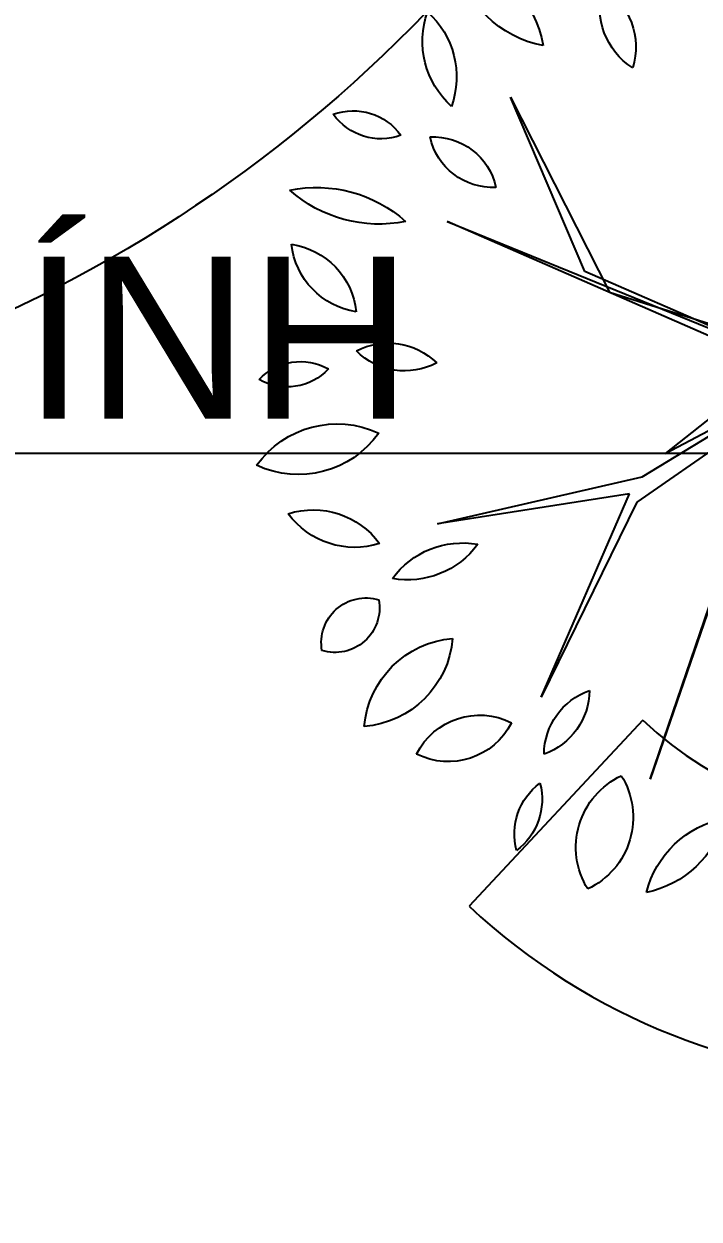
# Model space of a CAD drawing. Header units: millimetres. Extents: x -1030105 to 906887, y -616134 to 1220667.
# Drawn here: x -72030 to -70571, y 528141 to 530724 of the extents above; entities that cross this region are included whole.
import ezdxf
from ezdxf.enums import TextEntityAlignment as Align

# ---------------------------------------------------------------- set-up
doc = ezdxf.new("R2010")
doc.units = ezdxf.units.MM
doc.header["$MEASUREMENT"] = 0
doc.linetypes.add('CENTER', pattern=[2, 1.25, -0.25, 0.25, -0.25])
doc.linetypes.add('DASH', pattern=[0.35, 0.25, -0.1])
for name, color, linetype in [('A-Furniture', 143, 'Continuous'), ('A-Note', 7, 'Continuous'), ('A-Tree', 98, 'Continuous')]:
    doc.layers.add(name, color=color, linetype=linetype)
doc.styles.add('Arial_Bold', font='arialbd.ttf')
doc.styles.get("Standard").update_dxf_attribs({"font": 'arial.ttf'})

# ---------------------------------------------------------------- blocks, each defined once
blk = doc.blocks.new('FUR')
at = {"layer": 'A-Furniture'}
blk.add_lwpolyline([(-25996.62090044408, 5922.444839562289), (-26371.8794453608, 5520.349049399374)], dxfattribs=at)
for radius in [1396.536222032393, 846.5362220323932]:
    blk.add_arc((-25419.03917153605, 6541.333296107361), radius, 226.9772841559833, 36.00124489159226, dxfattribs=at)
at = {"layer": 'A-Furniture', "color": 8, "linetype": 'DASH', "ltscale": 50}
blk.add_open_spline([(-56447.03599999993, -6097.049467972713), (-55194.80878073322, -4879.432741814177), (-50278.88373038909, -2284.573604768259), (-42421.47772418463, -5454.796933513135), (-32732.45049999998, -11254.02927138517), (-23301.95049999998, -9202.029271385167), (-18023.95049999998, -504.5292713851668), (-16595.45049999998, 8921.470728614833), (-19600.32320915881, 15918.27845925349), (-21321.18391267408, 18705.60147339047), (-21789.72381129679, 19344.96383619693)], degree=3, knots=[32574.7262056019, 32574.7262056019, 32574.7262056019, 32574.7262056019, 37697.74124470179, 48060.13185932349, 55585.25195803288, 69452.98974218499, 76151.42226405158, 84447.8370469563, 94470.7732435007, 98031.73488863441, 98031.73488863441, 98031.73488863441, 98031.73488863441], dxfattribs=at)
blk = doc.blocks.new('12PPLT11')
at = {"color": 0, "linetype": 'ByBlock'}
for p, q in [((-0.04409608227797435, 0.3483338719713629), (-0.0159519989446153, -0.0034782946952987)), ((-0.03706008227789681, 0.334261371971337), (-0.03002408227791875, 0.127864871971326)), ((-0.005397998944658866, 0.02114853863798771), (-0.03706008227789681, 0.334261371971337)), ((-0.1695719156113071, 0.3166707053046594), (-0.0159519989446153, 0.1384192053046434)), ((-0.03002408227791875, 0.127864871971326), (-0.1695719156113071, 0.3166707053046594)), ((0.1635491677220671, 0.1290376219713494), (0.1940385843887569, 0.2310631219712889)), ((-0.3185010822779759, 0.2228541219713236), (-0.01946999894460077, -0.01989621136198139)), ((-0.0159519989446153, -0.0034782946952987), (-0.3185010822779759, 0.2228541219713236)), ((0.001638084388794425, 0.003557955304671623), (0.2865970843887453, 0.200572705304694)), ((0.2865970843887453, 0.200572705304694), (0.005156084388772797, 0.02114853863798771)), ((0.07082566772203336, 0.19119103863801), (-0.005397998944658866, 0.02114853863798771)), ((0.005156084388772797, 0.02114853863798771), (0.07082566772203336, 0.19119103863801)), ((-0.0159519989446153, 0.1384192053046434), (-0.1297010822779612, 0.1841547886379828)), ((-0.1870794156112652, 0.1184832053046989), (-0.283238415611315, 0.1243467886380358)), ((0.3276405010553916, 0.02466662197130631), (0.001638084388794425, 0.003557955304671623)), ((0.03330016772201816, -0.0034782946952987), (0.3276405010553916, 0.02466662197130631)), ((0.1846572510553486, 0.01176687197136062), (0.3019243343886799, -0.0996402946953765)), ((-0.1507265822779047, -0.05976829469537392), (-0.283238415611315, -0.0034782946952987)), ((0.02274616772206173, -0.006996461362007267), (0.09545175105541404, -0.2040112946953059)), ((0.1341498343887295, -0.3330090446953307), (0.02274616772206173, -0.006996461362007267)), ((0.0778616677221251, -0.1805571280286813), (0.03330016772201816, -0.0034782946952987)), ((-0.3665805822779404, -0.1172309613619973), (-0.0159519989446153, -0.01989621136198139)), ((-0.01946999894460077, -0.01989621136198139), (-0.3665805822779404, -0.1172309613619973)), ((-0.0159519989446153, -0.01989621136198139), (-0.1132836656112204, -0.1442032113619689)), ((-0.08983024894462233, -0.1406850446953172), (-0.008915998944651449, -0.02341437802863311)), ((-0.0675494989445724, -0.1207490446953727), (0.01922808438871471, -0.02341437802863311)), ((-0.008915998944651449, -0.02341437802863311), (-0.0675494989445724, -0.1207490446953727)), ((0.01922808438871471, -0.02341437802863311), (0.1341498343887295, -0.3330090446953307)), ((-0.1437730822779031, -0.3259727946953035), (-0.08983024894462233, -0.1406850446953172)), ((-0.1132836656112204, -0.1442032113619689), (-0.2973929989445878, -0.2216018780286504)), ((-0.2973929989445878, -0.2216018780286504), (-0.1062476656112494, -0.1512394613619676)), ((-0.1062476656112494, -0.1512394613619676), (-0.1437730822779031, -0.3259727946953035)), ((0.2514169177220467, -0.2814099613620158), (0.0778616677221251, -0.1805571280286813)), ((0.09545175105541404, -0.2040112946953059), (0.2514169177220467, -0.2814099613620158))]:
    blk.add_line(p, q, dxfattribs=at)
for centre, radius, start, end in [((0.05434758438878617, 0.4430904553046844), 0.05243733333333332, 125.4093320015279, 202.7100879987564), ((-0.024407165611251, 0.4655842053046513), 0.05243733333333332, 305.409332001528, 22.71008799875637), ((0.1814316677221086, 0.3992276219713347), 0.1137750833333333, 133.8116859996644, 194.3077339994046), ((-0.007579748944635867, 0.4532126219713177), 0.1137750833333333, 313.8116859996644, 14.3077339994046), ((-0.08176558227796704, 0.420931788638029), 0.08348141666666667, 149.4737229994703, 231.7585849989431), ((-0.2053491656113238, 0.3977677053046307), 0.08348141666666667, 329.4737229994703, 51.7585849989431), ((-0.02436366561131109, 0.4785027053046633), 0.08172058333333332, 192.3059549989146, 259.6848969995538), ((-0.1188395822779285, 0.3806856219713097), 0.08172058333333332, 12.30595499891467, 79.68489699955371), ((0.2617562510554379, 0.4217917886380178), 0.1143496666666667, 163.4642289982347, 212.7905639989496), ((0.05600716772210035, 0.3924089553046883), 0.1143496666666667, 343.4642289982347, 32.79056399894964), ((-0.1878847489446116, 0.4071567053046294), 0.04510308333333333, 146.8150689989245, 244.0193430010408), ((-0.2453901656112905, 0.3912984553046215), 0.04510308333333333, 326.8150689989245, 64.01934300104078), ((0.200975001055447, 0.4205376219713344), 0.0671975, 284.1003569999932, 348.4650159990404), ((0.2831860843887171, 0.3419275386379752), 0.0671975, 104.1003569999932, 168.4650159990404), ((0.04495741772211659, 0.3605282886380223), 0.06638033333333333, 145.5247849991495, 220.8327339997949), ((-0.05998941561131232, 0.3546998719712917), 0.06638033333333333, 325.5247849991495, 40.83273399979491), ((0.3598354177220173, 0.250708288638009), 0.1178019166666666, 100.3005050002654, 160.4476489979855), ((0.2277621677220623, 0.40603612197134), 0.1178019166666666, 280.3005050002654, 340.4476489979855), ((0.2086239177220932, 0.2974604553047016), 0.05733175, 103.8913860003663, 198.9039470001594), ((0.1406201677220906, 0.3345408719713419), 0.05733175, 283.8913860003663, 18.90394700015941), ((-0.2939323322779117, 0.2921076219713541), 0.05821033333333332, 25.45365099960478, 116.6851970002433), ((-0.2675138322779276, 0.3691355386380337), 0.05821033333333332, 205.4536509996048, 296.6851970002433), ((-0.1574909156112199, 0.326555455304657), 0.05570899999999999, 168.8066020017208, 257.6390980000355), ((-0.224065748944561, 0.2829521219713342), 0.05570899999999999, 348.8066020017208, 77.6390980000354), ((-0.2833924156112744, 0.3263592886380025), 0.081791, 183.318928997754, 263.1903649993824), ((-0.3747442489445802, 0.2404101219713652), 0.081791, 3.318928997754036, 83.1903649993824), ((0.3845051677220681, 0.2631555386379887), 0.06404974999999999, 122.5817349989141, 207.1799880000926), ((0.2930371677221117, 0.2878682053046759), 0.06404974999999999, 302.5817349989142, 27.17998800009267), ((-0.3769142489445656, 0.2481650386380068), 0.03687258333333333, 163.4933460002688, 274.4697340005599), ((-0.409393665611212, 0.2218811219713643), 0.03687258333333333, 343.4933460002688, 94.46973400055995), ((0.4176426677220206, 0.1840275386380199), 0.04460749999999999, 59.98145399876235, 155.6675900021344), ((0.399313917722111, 0.2410311219713037), 0.04460749999999999, 239.9814539987623, 335.6675900021344), ((0.3454191677220635, 0.1362267886379982), 0.06633966666666666, 86.02821899989966, 161.3697620011935), ((0.2871507510553784, 0.2235999553046781), 0.06633966666666666, 266.0282189998997, 341.3697620011936), ((-0.3491485822779623, 0.1264337886379963), 0.06314383333333333, 22.57230599832171, 98.33354300052417), ((-0.2999935822779207, 0.213148538637995), 0.06314383333333333, 202.5723059983217, 278.3335430005242), ((-0.3989077489445663, 0.08020112197135632), 0.08471958333333332, 69.72013800043797, 135.6489100009364), ((-0.4301238322778929, 0.2188924553046832), 0.08471958333333332, 249.720138000438, 315.6489100009364), ((0.4344767510553993, 0.0653373719713386), 0.09187275, 64.73526299976963, 140.5781150001319), ((0.4027173343887398, 0.2067636219713336), 0.09187275, 244.7352629997696, 320.5781150001318), ((-0.4111429156113218, 0.1333121219713576), 0.07996766666666667, 210.9482359987117, 290.5783939994005), ((-0.4516179989445845, 0.01732262197131718), 0.07996766666666667, 30.9482359987117, 110.5783939994005), ((0.4672332510553971, 0.03076528863800831), 0.06592175, 90.25287399973678, 173.5220829983265), ((0.4014415010553876, 0.1041237053046871), 0.06592175, 270.2528739997368, 353.5220829983265), ((-0.4458463322779451, 0.05967703863802853), 0.06300191666666666, 224.2576500004793, 288.5926609999777), ((-0.4708814156113021, -0.04400487802865882), 0.06300191666666666, 44.25765000047925, 108.5926609999777), ((0.3703698343887254, -0.05344996136199143), 0.06502333333333332, 58.87476399947934, 131.2135239983133), ((0.3611393343887812, 0.05112703863801471), 0.06502333333333332, 238.8747639994794, 311.2135239983133), ((-0.3634898322778781, -0.07214696136196608), 0.06992266666666666, 60.50948500072646, 129.2919899988486), ((0.4545749177220912, -0.05262612802863487), 0.04464991666666666, 28.19813599963577, 112.1917869995009), ((-0.3733484989445515, 0.04283153863798361), 0.06992266666666666, 240.5094850007264, 309.2919899988486), ((0.4770610843887724, 0.009814455304649528), 0.04464991666666666, 208.1981359996358, 292.1917869995008), ((-0.3813518322779075, -0.1379567946952989), 0.09234183333333335, 100.8761590000109, 165.4479129982681), ((-0.4881549156112897, -0.02407187802867838), 0.09234183333333335, 280.8761590000109, 345.447912998268), ((0.4592742510553762, -0.03232529469534029), 0.08137058333333333, 209.1951969987626, 286.7189009994869), ((0.4116491677220964, -0.1499477113620458), 0.08137058333333333, 29.19519699876264, 106.7189009994869), ((-0.4068282489446347, -0.2036111280286832), 0.07279833333333333, 54.97446300017218, 151.3792250010594), ((-0.4289492489446047, -0.109125711361969), 0.07279833333333333, 234.9744630001721, 331.3792250010594), ((0.4293947510553835, -0.2198573780286779), 0.07530733333333332, 71.37116599942652, 141.7535400009083), ((0.3943076677220461, -0.1018769613620236), 0.07530733333333332, 251.3711659994265, 321.7535400009083), ((0.3003038343887283, -0.2335269613619744), 0.06442966666666666, 28.80716499953392, 103.9198800004392), ((0.3412605843886993, -0.1399431280286763), 0.06442966666666666, 208.8071649995339, 283.9198800004392), ((-0.3462229156112855, -0.1535553780286705), 0.06249758333333334, 267.1724340003306, 337.236468999614), ((-0.2916762489445546, -0.2401590446953321), 0.06249758333333334, 87.17243400033057, 157.236468999614), ((-0.3944963322779813, -0.2736659613620134), 0.05835274999999999, 71.81924599980185, 140.0817599987332), ((-0.421043582277882, -0.1807817113619876), 0.05835274999999999, 251.8192459998019, 320.0817599987332), ((0.4147226677221241, -0.2277722946953702), 0.04222583333333333, 179.2557220021193, 267.6286589995032), ((0.3707532510553548, -0.2694134613619781), 0.04222583333333333, 359.2557220021192, 87.62865899950317), ((-0.296434582277918, -0.307076711362015), 0.06498733333333333, 113.47529200124, 203.4559599996687), ((-0.3819396656112986, -0.2733360446953554), 0.06498733333333333, 293.47529200124, 23.45595999966874), ((0.396700584388789, -0.2431779613619938), 0.0967875, 186.54868600067, 256.8911319995395), ((0.2785930010553557, -0.3484816280286509), 0.0967875, 6.54868600067002, 76.89113199953944), ((-0.1170221656112673, -0.3550754613619915), 0.07992766666666666, 122.8873140000795, 186.7253339983677), ((-0.2397997489446198, -0.2973172946953753), 0.07992766666666666, 302.8873140000795, 6.725333998367705), ((0.2261086677220874, -0.2966867113619855), 0.05859191666666665, 173.6499809978664, 254.651444999303), ((0.1523675010554371, -0.346708544695332), 0.05859191666666665, 353.6499809978664, 74.651444999303), ((-0.3360968322779172, -0.2936292946953358), 0.08883749999999999, 271.6327640001786, 352.0267889979866), ((-0.2455868322779224, -0.3947534613619723), 0.08883749999999999, 91.63276400017855, 172.0267889979866), ((0.05743191772206302, -0.3677345446953382), 0.06279416666666666, 148.7876610017853, 221.5977109985612), ((-0.0432319156112726, -0.3768827113619864), 0.06279416666666666, 328.7876610017854, 41.5977109985612), ((0.3027370010554549, -0.2848042946953342), 0.08059875, 218.6962139995009, 286.2415449998232), ((0.2623744177220715, -0.4125760446952995), 0.08059875, 38.6962139995009, 106.2415449998232), ((0.2511479177220437, -0.4026752113620091), 0.1233375833333333, 165.2071099987095, 218.3217489999709), ((0.0351348343887139, -0.4476627113619998), 0.1233375833333333, 345.2071099987095, 38.32174899997089), ((-0.2261904989445611, -0.4156024613619707), 0.04104691666666667, 76.54190600001937, 193.4774259998473), ((-0.2565539989445824, -0.3852491280286472), 0.04104691666666667, 256.5419060000193, 13.4774259998473), ((-0.09402816561123473, -0.4049786280286582), 0.07587533333333334, 159.1169870000139, 230.3606239999304), ((-0.2133241656113043, -0.4363617113620251), 0.07587533333333334, 339.1169870000139, 50.36062399993038), ((0.2598737510553448, -0.4013252113620354), 0.05361883333333333, 156.775419000459, 231.2879719996091), ((0.1770663343887691, -0.4220201280286631), 0.05361883333333333, 336.7754190004591, 51.28797199960912), ((-0.01558799894461771, -0.4613768780286875), 0.09055483333333332, 122.1169889999252, 201.7275270020464), ((-0.147852748944608, -0.4182029613620273), 0.09055483333333332, 302.1169889999251, 21.72752700204642), ((0.1166494177221082, -0.4051363780286863), 0.07050225, 185.3195600014627, 260.4189679995899), ((0.03471625105544263, -0.4811915446953492), 0.07050225, 5.319560001462722, 80.41896799958994), ((0.02581150105539365, -0.4742419613620257), 0.05212266666666666, 129.7475050001382, 206.0709009984855), ((-0.05433524894465336, -0.457073461361972), 0.05212266666666666, 309.7475050001382, 26.07090099848551)]:
    blk.add_arc(centre, radius, start, end, dxfattribs=at)
blk = doc.blocks.new('CÂY')
at = {"layer": 'A-Tree', "color": 8, "ltscale": 10, "xscale": -2352, "yscale": 2352, "zscale": 2352, "rotation": 266.6967761674526}
blk.add_blockref('12PPLT11', (18841.64490412077, 20825.59593316063), dxfattribs=at)
blk = doc.blocks.new('BỐ TRÍ LAY OUT')
at = {"layer": 'A-Furniture', "color": 3}
for name, p in [('CÂY', (4286.75486311756, 4469.288343299762)), ('FUR', (48783.7433631176, 18654.71482977469))]:
    blk.add_blockref(name, p, dxfattribs=at)
blk = doc.blocks.new('*U1486')
at = {"color": 8, "linetype": 'CENTER', "ltscale": 500}
blk.add_line((-6392.643045294039, 7811.817619178139), (-6055.4829418041, 7811.817619178139), dxfattribs=at)
at = {"style": 'Arial_Bold'}
blk.add_attdef('TRUC', text='', height=2.5, dxfattribs=at).set_placement((-6401.947800032925, 7811.817619178007), align=Align.MIDDLE_CENTER)
blk = doc.blocks.new('TRỤC')
at = {"color": 0, "xscale": 199.9999999999901, "yscale": 199.9999999999901, "zscale": 199.9999999999901}
blk.add_blockref('*U1486', (1270336.330398289, -1537162.025534922), dxfattribs=at)
blk = doc.blocks.new('BẬC THANG')
at = {"color": 0}
blk.add_lwpolyline([(4327.113029878354, -183.0315047012409, -0.1809535735126954), (4978.543482795358, -2104.845890156808, 0.1553469204218532), (5082.571662092349, -3753.332614348386, -0.195762096425409), (4660.264333864441, -7317.667023759917, -0.2314581579525892), (2465.62279125466, -8882.182039815816)], format="xyb", dxfattribs=at)
blk = doc.blocks.new('KIẾN TRÚC')
h = blk.add_hatch(color=9)
h.dxf.hatch_style = 1
edge = h.paths.add_edge_path(flags=16)
edge.add_line((62281.95049999998, 27412.02927138517), (55232.82389649404, 27412.02927138505))
edge.add_arc((32545.50878812408, 30716.66293956665), 22926.72829924391, 284.53695158247865, 351.7125813344091, ccw=False)
edge.add_line((38300.21700792988, 8523.911784915952), (13217.51784992669, 8523.911784910597))
edge.add_arc((23753.10182550838, 24110.84943410289), 18813.58963585476, 227.7677182561868, 235.9442986410003, ccw=False)
edge.add_arc((7788.819823088517, 12733.3910908635), 4187.039666959467, 236.0590124962323, 322.4360737019827, ccw=False)
edge.add_arc((13873.5970987339, 18503.25729619298), 12505.26566685072, 190.8327360748526, 227.6605687844487, ccw=False)
edge.add_arc((25477.52443721271, 20792.18331255531), 24332.69085544715, 180.6832153365221, 190.991126688788, ccw=False)
edge.add_arc((3282.93561756362, 20557.21277457592), 2137.084471138149, 101.08076224722828, 181.479400931386, ccw=False)
edge.add_line((2872.204064266523, 22654.45611475036), (4986.06665855035, 23013.11448664329))
edge.add_arc((28039.69241930227, 24288.4119512235), 23088.87273861522, 153.2014320220877, 183.1663029992741, ccw=False)
edge.add_arc((10232.26976538847, 40544.64471371844), 6483.106001901682, 182.8401094538115, 244.3962742115525, ccw=False)
edge.add_arc((-6425.00274742386, 39970.86676714511), 10185.26120742048, 1.420812516492314, 26.70695635716553)
edge.add_arc((10590.58143904217, 49414.25633883046), 9292.69259551461, 144.7133172211654, 211.5754885360199, ccw=False)
edge.add_arc((-12326.15115191392, 64090.21360378864), 17935.64217367859, 328.7375359512051, 356.1899532233969)
edge.add_arc((16735.32676788772, 62308.59922571364), 11181.04393981935, 84.1243873636841, 176.9761863570094, ccw=False)
edge.add_arc((20708.98128665387, 99752.52490135818), 26473.21942281876, 263.8653720447036, 288.4869561324928)
edge.add_arc((35667.35201082098, 54479.70646712999), 21207.13938727637, 73.35106851793267, 108.03023985438841, ccw=False)
edge.add_arc((44765.46109434243, 84516.17499720305), 10177.42256554817, 252.7258710955127, 285.7130125077479)
edge.add_arc((49658.99676799333, 68415.98596348311), 6655.601145545619, 49.49953772748103, 108.7311152981473, ccw=False)
edge.add_arc((48035.04809900769, 66009.84854850778), 9545.540963997893, -2.328829575281418, 51.46764420018991, ccw=False)
edge.add_line((57572.70516659174, 65621.96975748474), (49483.50000000001, 65623.9117849106))
edge.add_line((49483.50000000001, 65623.9117849106), (62281.95049999965, 65623.9117849191))
edge.add_line((62281.95049999965, 65623.9117849191), (62281.95049999998, 27412.02927138517))
h.paths.add_polyline_path([(0, 77895.5), (64428.50000000001, 77895.5), (64428.50000000001, -0.577250000089407), (-1.792749999687658, 0.577250000089407)])
at = {"color": 3}
for name, p in [('TRỤC', (5188.757962470409, 8718.304113260703)), ('BẬC THANG', (31446.16050161602, 42857.59328961198))]:
    blk.add_blockref(name, p, dxfattribs=at)

msp = doc.modelspace()

# ---------------------------------------------------------------- block references
at = {"color": 3}
for name, p in [('KIẾN TRÚC', (-106778.5, 495876.5)), ('BỐ TRÍ LAY OUT', (-93480.29286311776, 504642.1131132607))]:
    msp.add_blockref(name, p, dxfattribs=at)

# ---------------------------------------------------------------- texts
at = {"layer": 'A-Note'}
msp.add_text('LỐI VÀO CHÍNH', height=350, dxfattribs=at).set_placement((-74831.07182606726, 529871.0516870678))

doc.saveas('drawing.dxf')
